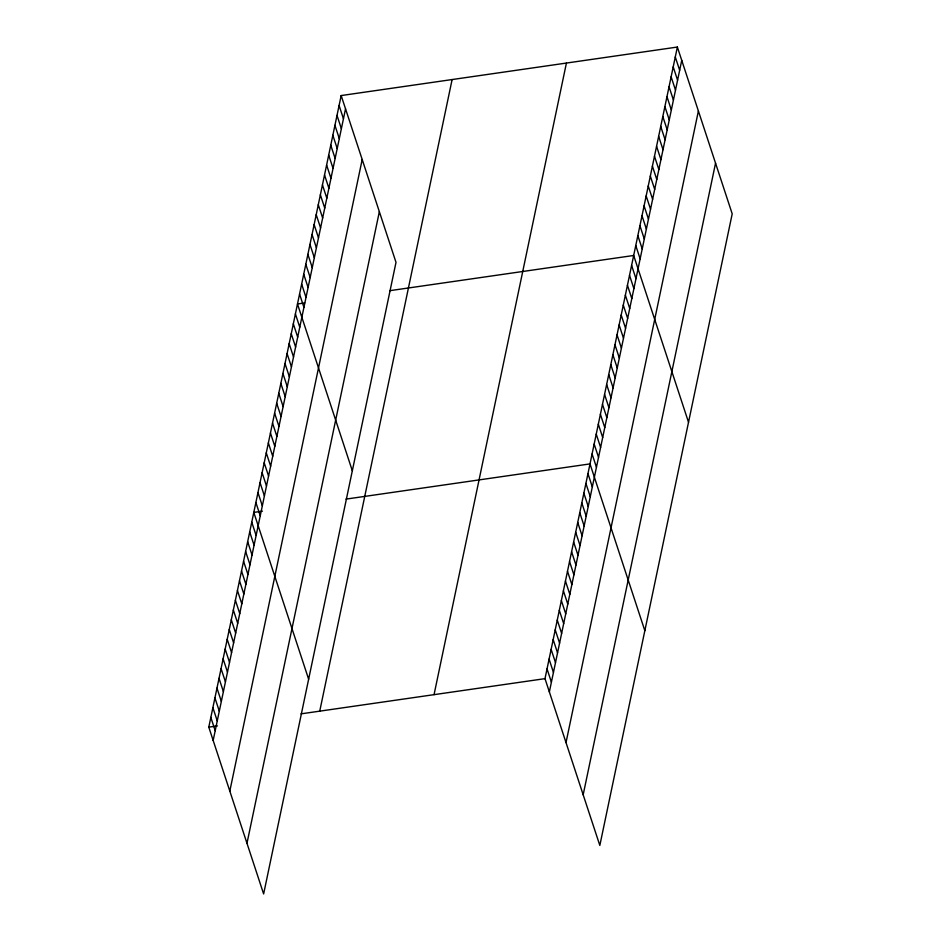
<?xml version="1.0" encoding="UTF-8"?>
<svg xmlns="http://www.w3.org/2000/svg" width="941" height="941" viewBox="0 0 941 941"><rect width="100%" height="100%" fill="white"/><g stroke="black" fill="none" stroke-linecap="round" stroke-linejoin="round"><path stroke-width="1.41" d="M341.171 95.559L396.008 262.351L263.633 893.95L208.796 727.158L341.171 95.559L677.367 47.05L732.204 213.842L599.829 845.441L544.992 678.649L677.367 47.05M213.16 740.449L345.535 108.838M229.816 791.099L362.191 159.499M246.977 843.289L379.352 211.69M319.74 711.149L452.115 79.55M434.048 694.658L566.423 63.059M549.356 691.941L681.743 60.342M566.011 742.59L698.398 110.991M583.173 794.78L715.548 163.181M304.684 302.943L297.485 303.99L352.322 470.782M389.703 290.687L633.681 255.481L688.53 422.274M262.445 511.163L253.799 512.41L308.636 679.202M346.017 499.106L590.007 463.901L644.844 630.693M208.796 727.158L217.442 725.911M301.002 713.854L544.992 678.649M675.285 56.978L679.661 70.257M673.215 66.905L677.579 80.185M671.133 76.821L675.497 90.113M669.051 86.748L673.415 100.04M666.969 96.676L671.333 109.968M664.887 106.604L669.263 119.883M662.805 116.531L667.181 129.811M660.735 126.447L665.099 139.738M658.653 136.374L663.017 149.666M656.571 146.302L660.935 159.582M654.489 156.23L658.853 169.509M652.407 166.157L656.771 179.437M650.325 176.073L654.701 189.364M648.243 186L652.619 199.292M646.173 195.928L650.537 209.208M644.091 205.856L648.455 219.135M642.009 215.783L646.373 229.063M639.927 225.699L644.291 238.99M637.845 235.626L642.221 248.918M635.763 245.554L640.139 258.834M631.611 265.409L635.975 278.689M629.529 275.325L633.893 288.616M627.447 285.252L631.811 298.544M625.365 295.18L629.729 308.46M623.283 305.107L627.659 318.387M621.201 315.035L625.577 328.315M619.119 324.951L623.495 338.242M617.049 334.878L621.413 348.17M614.967 344.806L619.331 358.086M612.885 354.733L617.249 368.013M610.803 364.661L615.167 377.941M608.721 374.577L613.097 387.868M606.639 384.504L611.015 397.796M604.569 394.432L608.933 407.712M602.487 404.359L606.851 417.639M600.405 414.287L604.769 427.567M598.323 424.203L602.687 437.494M596.241 434.13L600.605 447.422M594.159 444.058L598.535 457.338M592.077 453.985L596.453 467.265M587.96 473.664L592.324 486.956M585.914 483.427L590.278 496.719M583.867 493.19L588.231 506.481M581.82 502.953L586.184 516.233M579.774 512.716L584.138 525.995M577.727 522.478L582.091 535.758M575.68 532.23L580.044 545.521M573.634 541.992L577.997 555.284M571.587 551.755L575.963 565.047M569.54 561.518L573.916 574.81M567.494 571.281L571.869 584.561M565.447 581.044L569.823 594.324M563.4 590.807L567.776 604.087M561.365 600.558L565.729 613.85M559.319 610.321L563.683 623.612M557.272 620.084L561.636 633.375M555.225 629.847L559.589 643.126M553.179 639.609L557.543 652.889M551.132 649.372L555.496 662.652M549.085 659.123L553.449 672.415M547.039 668.886L551.402 682.178M339.089 105.486L343.453 118.766M337.007 115.414L341.371 128.694M334.925 125.329L339.301 138.621M332.843 135.257L337.219 148.549M330.773 145.185L335.137 158.464M328.691 155.112L333.055 168.392M326.609 165.04L330.973 178.32M324.527 174.955L328.891 188.247M322.445 184.883L326.821 198.175M320.363 194.811L324.739 208.09M318.281 204.738L322.657 218.018M316.211 214.666L320.575 227.945M314.129 224.581L318.493 237.873M312.047 234.509L316.411 247.801M309.965 244.437L314.329 257.716M307.883 254.364L312.259 267.644M305.801 264.28L310.177 277.571M303.72 274.207L308.095 287.499M301.649 284.135L306.013 297.427M299.567 294.062L303.931 307.342M295.403 313.906L299.767 327.197M293.321 323.833L297.697 337.125M291.24 333.761L295.615 347.053M289.158 343.688L293.533 356.968M287.087 353.616L291.451 366.896M285.005 363.532L289.369 376.823M282.923 373.459L287.287 386.751M280.841 383.387L285.205 396.679M278.759 393.314L283.135 406.594M276.678 403.242L281.053 416.522M274.607 413.158L278.971 426.449M272.525 423.085L276.889 436.377M270.443 433.013L274.807 446.305M268.361 442.94L272.725 456.22M266.279 452.868L270.643 466.148M264.198 462.784L268.573 476.075M262.116 472.711L266.491 486.003M260.045 482.639L264.409 495.931M257.963 492.566L262.327 505.846M255.881 502.494L260.245 515.774M251.753 522.173L256.117 535.464M249.706 531.936L254.082 545.227M247.659 541.698L252.035 554.99M245.613 551.461L249.988 564.741M243.566 561.224L247.942 574.504M241.519 570.987L245.895 584.267M239.473 580.738L243.848 594.03M237.438 590.501L241.802 603.793M235.391 600.264L239.755 613.556M233.344 610.027L237.708 623.307M231.298 619.79L235.662 633.07M229.251 629.553L233.615 642.832M227.204 639.304L231.568 652.595M225.158 649.067L229.522 662.358M223.111 658.829L227.475 672.121M221.064 668.592L225.44 681.884M219.018 678.355L223.393 691.635M216.971 688.118L221.347 701.398M214.924 697.881L219.3 711.161M212.878 707.632L217.253 720.924M210.831 717.395L215.207 730.687"/></g></svg>
